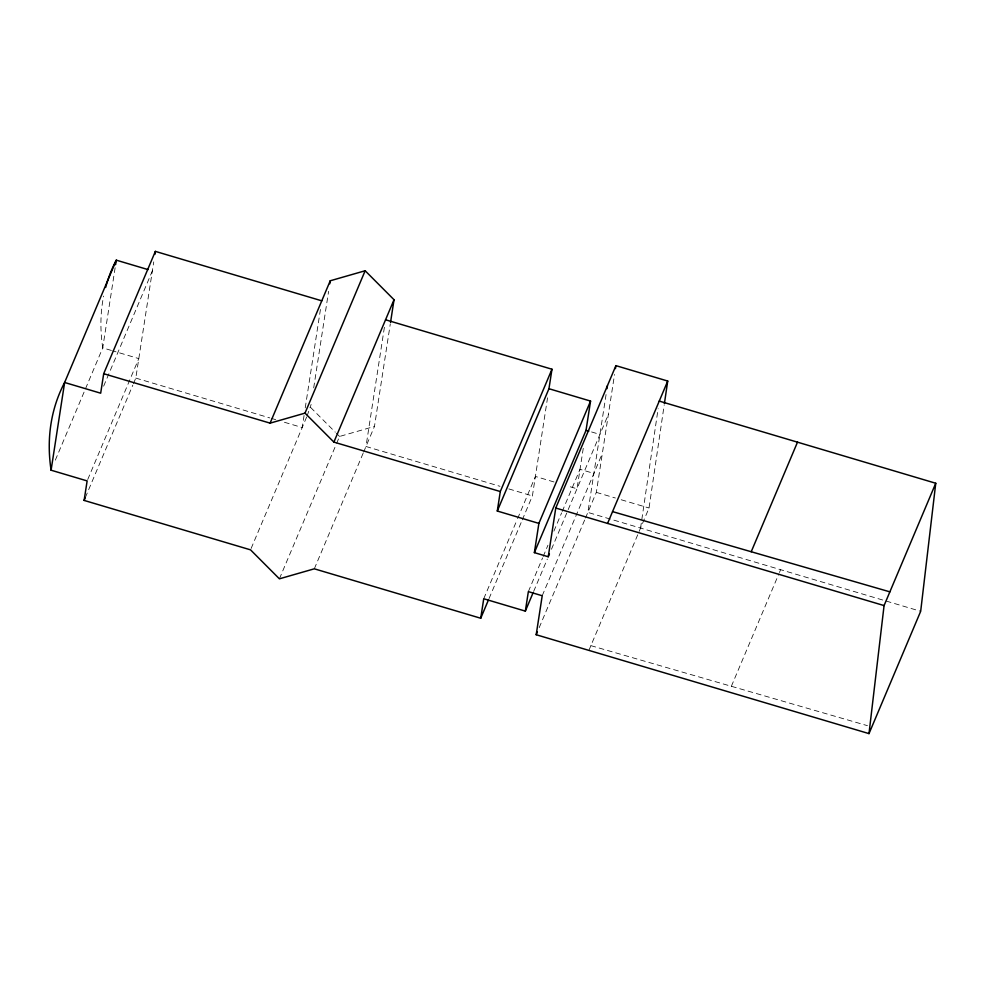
<?xml version="1.0" encoding="UTF-8"?>
<svg xmlns="http://www.w3.org/2000/svg" width="985" height="985" viewBox="0 0 985 985"><rect width="100%" height="100%" fill="white"/><g stroke="black" fill="none" stroke-linecap="round" stroke-linejoin="round"><path stroke-width="0.74" stroke-dasharray="4.92 3.69" d="M640.558 528.071L658.128 408.652M588.895 650.383L649.029 508.014L664.161 405.229M115.134 267.723L102.748 347.89L54.052 463.172M133.418 383.719L135.795 378.092L153.746 261.875M304.07 415.461L302.198 427.539L283.052 421.851M305.227 407.925L320.605 308.367M307.098 415.941L311.137 404.466M313.698 387.868L328.608 291.326M384.396 327.315L365.989 446.488L499.998 486.307M363.613 452.115L374.46 426.431L390.306 323.856M522.296 519.834L532.392 495.935L547.549 397.792M583.255 448.31L577.013 488.794L566.966 485.814M606.071 394.566L587.86 512.409L920.679 611.303M585.484 518.036L596.331 492.365L614.541 374.509M103.647 386.169L152.355 270.875M87.727 479.51L138.799 358.602L112.844 350.882M85.313 497.597L132.827 385.123M251.126 548.448L306.717 416.84M279.408 578.823L335.983 444.912M336.575 443.496L339.554 436.454L374.46 426.431M314.313 568.813L363.145 453.223M483.733 598.757L516.99 520.018M517.593 518.615L535.409 476.432L556.919 482.835M489.04 598.572L521.705 521.237M528.354 591.628L542.6 557.879M543.191 556.476L547.943 545.222M553.89 531.161L561.61 512.889M562.201 511.486L580.017 469.303L593.881 473.428M533.648 591.431L547.315 559.098M551.465 549.261L608.373 414.389M542.218 595.74L602.352 453.371M539.164 627.704L584.893 519.44M731.362 686.286L778.839 573.898M779.43 572.494L780.625 569.687M590.889 645.643L867.44 725.662M591.591 431.959L599.902 434.434M596.331 492.365L615.366 498.016M621.215 499.752L649.029 508.014M111.403 350.451L102.748 347.89A298.837 198.798 22.9 0 1 103.622 296.103M135.795 378.092L269.804 417.911M271.269 418.342L275.689 419.659M508.839 488.929L532.392 495.935M310.669 407.482L335.269 432.156M336.341 433.228L339.554 436.454"/><path stroke-width="1.48" d="M148.021 269.594L116.292 260.163L64.628 382.488A298.837 198.798 22.9 0 0 51.085 470.202L87.136 480.914L84.119 500.417L250.535 549.852L279.408 578.823L314.313 568.813L480.729 618.248L483.733 598.757L525.337 611.119L528.354 591.628L542.218 595.74L536.197 634.734L869.004 733.616L884.074 605.578L935.75 483.253L659.248 401.092M935.75 483.253L920.679 611.303L869.004 733.616M664.383 403.715L667.719 381.047L615.908 365.644L555.762 508.026L548.239 556.759L534.375 552.634L538.881 523.392L590.557 401.08L548.953 388.718L551.969 369.227L385.554 319.78M51.085 470.202L64.628 382.488L100.679 393.2L103.696 373.697L155.359 251.384L321.775 300.819M115.602 264.694L116.292 260.163A298.837 198.798 22.9 0 0 105.641 287.46M154.891 254.401L155.359 251.384M329.778 283.791L330.246 280.774L365.152 270.752L394.025 299.723L390.54 322.354M538.881 523.392L497.29 511.03L500.294 491.54L551.969 369.227M534.375 552.634L586.038 430.322L590.557 401.08M606.982 388.656L607.437 385.701M615.453 368.599L615.908 365.644M84.119 500.417L85.313 497.597M103.696 373.697L270.099 423.144L330.246 280.774M270.099 423.144L305.005 413.134L365.152 270.752M500.294 491.54L333.89 442.105L394.025 299.723M497.29 511.03L548.953 388.718M480.729 618.248L488.449 599.976M525.337 611.119L533.057 592.835M548.239 556.759L549.421 553.939M536.197 634.734L537.379 631.914M607.573 523.417L667.719 381.047M751.223 551.735L797.493 442.179M612.559 511.621L889.874 591.85M586.038 430.322L588.808 431.135M555.762 508.026L884.074 605.578M305.005 413.134L333.89 442.105"/></g></svg>
